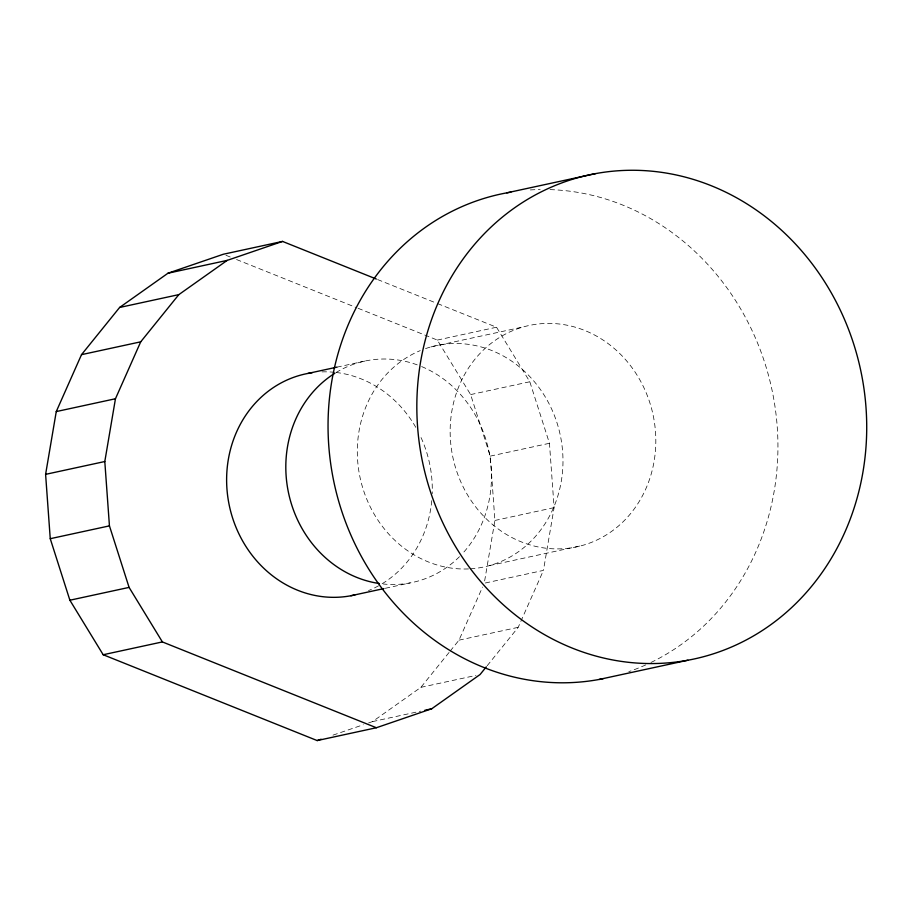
<?xml version="1.0" encoding="UTF-8"?>
<svg xmlns="http://www.w3.org/2000/svg" width="912" height="912" viewBox="0 0 912 912"><rect width="100%" height="100%" fill="white"/><g stroke="black" fill="none" stroke-linecap="round" stroke-linejoin="round"><path stroke-width="0.68" stroke-dasharray="4.56 3.42" d="M358.074 308.279L437.327 340.062L470.626 394.588L490.268 456.114L494.908 520.456L484.249 583.224L543.438 570.399L554.108 507.631L549.457 443.289L529.815 381.763L496.527 327.237L437.087 303.4M450.14 651.122L458.998 640.156L482.528 587.111M487.179 665.737L518.198 627.331L543.438 570.399M368.562 722.954L372.518 721.597L420.888 687.34L449.251 652.228M332.983 735.14L363.295 724.755M437.327 340.062L496.527 327.237M336.916 367.16L367.205 360.593M430.909 346.925L523.762 326.804M470.626 394.588L529.815 381.763M490.268 456.114L549.457 443.289M494.908 520.456L554.108 507.631M489.379 565.611L582.232 545.501M385.32 588.286L410.092 582.916M458.998 640.156L518.198 627.331M420.888 687.34L475.961 675.416M372.518 721.597L420.694 711.155M377.636 279.562L435.765 302.875M225.982 255.303L231.26 257.423M236.55 259.532L356.752 307.743M468.494 568.928A113.213 102.326 77.8 0 1 360.251 478.435A113.213 102.326 77.8 0 1 420.25 350.607M425.551 348.589A113.213 102.326 77.8 0 1 560.527 436.392A113.213 102.326 77.8 0 1 469.908 568.86M530.351 189.935A247.665 223.828 77.8 0 1 540.189 189.536M550.039 189.616A247.665 223.828 77.8 0 1 771.94 389.663A247.665 223.828 77.8 0 1 650.826 662.545M645.764 664.905A247.665 223.828 77.8 0 1 628.824 671.642M322.027 371.879A113.213 102.326 77.8 0 1 334.761 372.324M336.095 372.472A113.213 102.326 77.8 0 1 415.952 427.625M421.048 437.578A113.213 102.326 77.8 0 1 432.208 493.734M431.764 500.665A113.213 102.326 77.8 0 1 379.734 585.151M378.56 585.812A113.213 102.326 77.8 0 1 368.494 590.588M459.466 556.685A113.213 102.326 77.8 0 1 383.336 584.011M336.038 372.541A113.213 102.326 77.8 0 1 420.364 366.054M421.629 366.567A113.213 102.326 77.8 0 1 463.273 552.695M462.601 378.275A113.213 102.326 77.8 0 0 555.716 548.887A113.213 102.326 77.8 0 0 640.657 381.296A113.213 102.326 77.8 0 0 462.601 378.275"/><path stroke-width="1.37" d="M486.29 666.843L480.088 674.515L431.718 708.772L376.371 727.742L317.171 740.567L103.181 654.736L69.882 600.221L50.251 538.696L45.6 474.354L56.259 411.574L81.51 354.654L119.62 307.458L167.99 273.212L223.337 254.243L282.538 241.418L376.325 279.026M376.371 727.742L162.382 641.923L129.082 587.396L109.44 525.871L104.8 461.529L115.459 398.749L140.71 341.829L178.82 294.633L227.191 260.387L282.538 241.418M317.171 740.567L321.127 739.21M506.833 192.842L595.627 173.611M167.99 273.212L227.191 260.387M119.62 307.458L178.82 294.633M81.51 354.654L140.71 341.829M56.259 411.574L115.459 398.749M308.005 373.418L336.916 367.16M45.6 474.354L104.8 461.529M50.251 538.696L109.44 525.871M69.882 600.221L129.082 587.396M350.903 595.741L383.941 588.582M103.181 654.736L162.382 641.923M424.832 710.266L431.718 708.772M599.15 679.451L687.944 660.22A247.665 223.828 77.8 0 0 809.377 260.239A247.665 223.828 77.8 0 0 428.036 330.292A247.665 223.828 77.8 0 0 687.944 660.22M603.22 678.665A247.665 223.828 77.8 0 1 332.823 476.6A247.665 223.828 77.8 0 1 510.925 192.136M355.007 594.875A113.213 102.326 77.8 0 1 228.878 503.458A113.213 102.326 77.8 0 1 312.155 372.734M379.335 583.52A113.213 102.326 77.8 0 1 288.511 492.811A113.213 102.326 77.8 0 1 334.875 373.259"/></g></svg>
